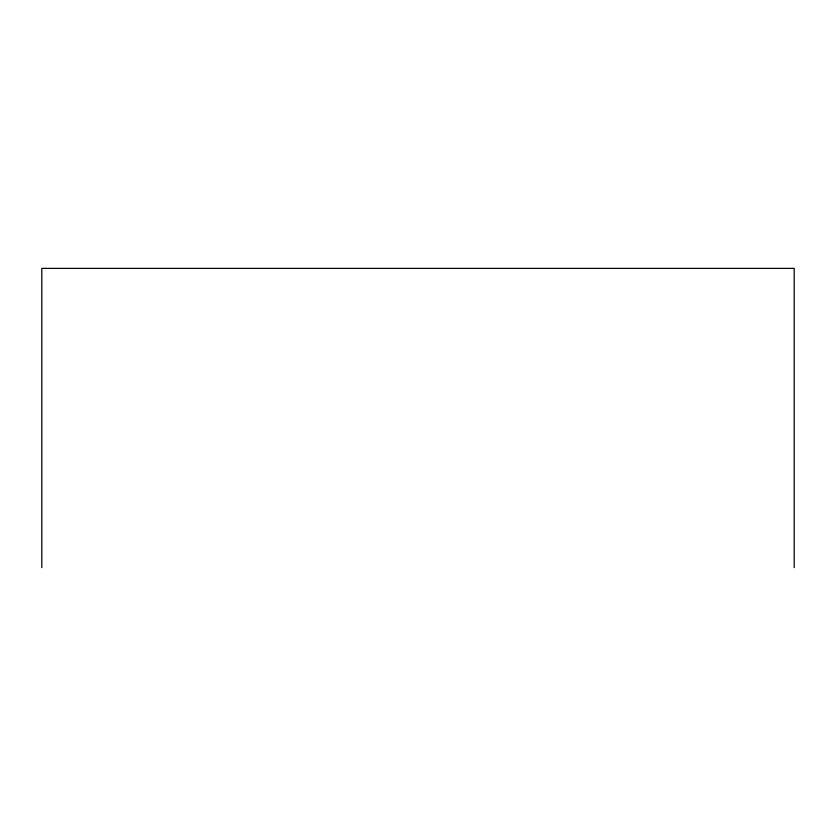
<?xml version="1.0" encoding="UTF-8"?>
<svg xmlns="http://www.w3.org/2000/svg" width="836" height="836" viewBox="0 0 836 836"><rect width="100%" height="100%" fill="white"/><g stroke="black" fill="none" stroke-linecap="round" stroke-linejoin="round"><path stroke-width="1.25" d="M794.2 567.613L794.2 268.387L41.8 268.387L41.8 567.613"/></g></svg>
